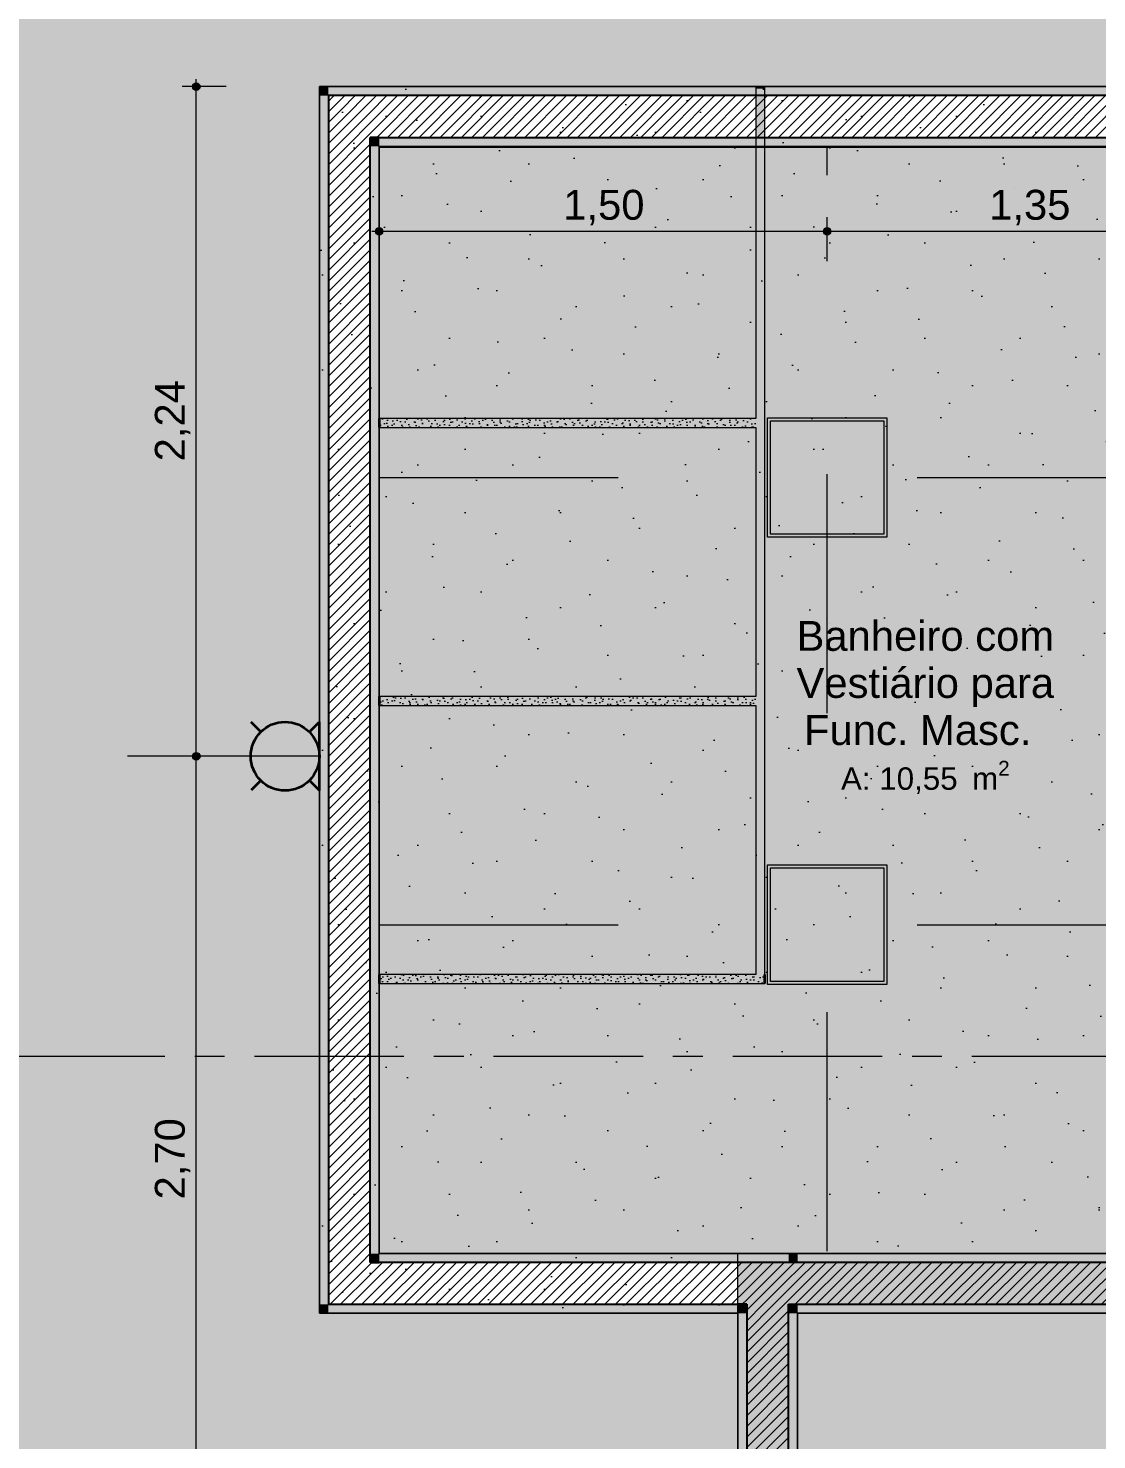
# Model space of a CAD drawing. Header units: metres. Extents: x -77 to -41.1, y -68 to -27.7.
# Drawn here: x -67.488 to -63.913, y -37.127 to -32.404 of the extents above; entities that cross this region are included whole.
import ezdxf

# ---------------------------------------------------------------- set-up
doc = ezdxf.new("R2010")
doc.units = ezdxf.units.M
doc.header["$MEASUREMENT"] = 0
doc.linetypes.add('AStair_dashed', pattern=[1.8, 0.8, -1])
doc.linetypes.add('Dot & Dashed', pattern=[0.6, 0.5, -0.05, 0, -0.05])
for name, color, linetype, lineweight in [('0_Caneta_No__99', 7, 'Continuous', 20), ('FORRO.EXEC_Caneta_No__241', 7, 'Continuous', 13), ('LAJES.EST_Caneta_No__241', 7, 'Continuous', 13), ('LAJES.EST_Caneta_No__96', 252, 'Continuous', 0), ('LUMINOTÉCNICA_Caneta_No__1', 7, 'Continuous', 35), ('LUMINOTÉCNICA_Caneta_No__96', 252, 'Continuous', 0), ('PAREDE CONSTRUIR_Caneta_No__241', 7, 'Continuous', 13), ('PAREDE CONSTRUIR_Caneta_No__3', 7, 'Continuous', 25), ('PAREDE.ARQ_Caneta_No__1', 7, 'Continuous', 35), ('PAREDE.ARQ_Caneta_No__241', 7, 'Continuous', 13), ('Selos de Zona Archicad_Caneta_No__11', 7, 'Continuous', 5)]:
    doc.layers.add(name, color=color, linetype=linetype, lineweight=lineweight)
for name, color, linetype in [('COTAS FORRO.EXEC', 7, 'Continuous'), ('FORRO.EXEC', 7, 'Continuous'), ('LUMINOTÉCNICA', 7, 'Continuous'), ('PAREDE CONSTRUIR', 7, 'Continuous'), ('ZONA', 7, 'Continuous')]:
    doc.layers.add(name, color=color, linetype=linetype)
for name, color, linetype, lineweight, true_color in [('COTAS FORRO.EXEC_Caneta_No__25', 7, 'Continuous', 13, 0x982312), ('LAJES.EST_Caneta_No__18', 7, 'Continuous', 0, 0xdfdfdf), ('LAJES.EST_Caneta_No__254', 7, 'Continuous', 0, 0xd1c9ad), ('LUMINOTÉCNICA_Caneta_No__27', 7, 'Continuous', 0, 0xbd2d17), ('LUMINOTÉCNICA_Caneta_No__36', 7, 'Continuous', 0, 0xf3aba0), ('PAREDE.ARQ_Caneta_No__97', 7, 'Continuous', 5, 0x6b6b6b), ('ZONA_Caneta_No__56', 7, 'Continuous', 0, 0xffe495)]:
    doc.layers.add(name, color=color, linetype=linetype, lineweight=lineweight, true_color=true_color)
doc.styles.add('GENERATED_STYLE_1', font='arial.ttf')
doc.dimstyles.new('GENERATED_STYLE__1', dxfattribs={"dimtxt": 0.1, "dimasz": 0.0475, "dimexe": 0.18, "dimexo": 0.1, "dimgap": 0, "dimtad": 1, "dimtih": 1, "dimtoh": 1, "dimzin": 0, "dimdsep": 46, "dimtxsty": 'GENERATED_STYLE_1', "dimblk": 'ARROWHEAD_11', "dimblk1": 'ARROWHEAD_11', "dimblk2": 'ARROWHEAD_11', "dimcen": 0.09, "dimclrd": 256, "dimclre": 256, "dimclrt": 256, "dimadec": 0, "dimazin": 0, "dimtfac": 1, "dimtdec": 4, "dimtmove": 0, "dimatfit": 3, "dimfxl": 0, "dimtolj": 1, "dimtzin": 0, "dimarcsym": 0})
doc.dimstyles.new('GENERATED_STYLE__2', dxfattribs={"dimtxt": 0.1, "dimasz": 0.0475, "dimexe": 0.18, "dimexo": 0.1, "dimgap": 0, "dimtad": 1, "dimzin": 0, "dimdsep": 46, "dimtxsty": 'GENERATED_STYLE_1', "dimblk": 'ARROWHEAD_11', "dimblk1": 'ARROWHEAD_11', "dimblk2": 'ARROWHEAD_11', "dimcen": 0.09, "dimclrd": 256, "dimclre": 256, "dimclrt": 256, "dimadec": 0, "dimazin": 0, "dimtfac": 1, "dimtdec": 4, "dimtmove": 0, "dimatfit": 3, "dimfxl": 0, "dimtolj": 1, "dimtzin": 0, "dimarcsym": 0})
pattern_1 = [(45, (0, 0.5), (-0.159099, 0.159099), [0, -0.15, 0, -0.225]), (110, (0.5, 0.5), (0.21143084, 0.07695453), [0, -0.11, 0, -0.19])]
pattern_2 = [(45, (0, 0), (-0.0176776695, 0.0176776695), [])]
pattern_3 = [(45, (0, 0.05), (-0.0159099026, 0.0159099026), [0, -0.015, 0, -0.0225]), (110, (0.05, 0.05), (0.021143084, 0.007695453), [0, -0.011, 0, -0.019])]

# ---------------------------------------------------------------- blocks, each defined once
blk = doc.blocks.new('Banheiro com Vestiário para Func. Masc._9_13_3', base_point=(-64.4867, -34.6588))
at = {"layer": 'Selos de Zona Archicad_Caneta_No__11', "color": 7, "lineweight": 5, "insert": (-64.4867, -34.3873), "char_height": 0.1, "width": 1, "attachment_point": 2, "line_spacing_factor": 0.944808, "style": 'GENERATED_STYLE_1'}
blk.add_mtext('\\A1;{\\pqc;\\pt0,0.55;\\fArial|b0|i0|c0|p0;\\W1.000000;Banheiro com Vestiário para Func. Masc.\\fArial|b0|i0|c0|p0;\\W1.000000;\\A1{\\H.66x;\\S^  ;}\\fArial|b0|i0|c0|p0;\\W1.000000;\\fArial|b0|i0|c0|p0;\\W1.000000;\\A1{\\H.66x;\\S^  ;}}', dxfattribs=at)
at = {"layer": 'Selos de Zona Archicad_Caneta_No__11', "color": 7, "lineweight": 5, "insert": (-64.4867, -34.8554), "char_height": 0.075, "attachment_point": 2, "style": 'GENERATED_STYLE_1'}
blk.add_mtext('\\A1;{\\pqc;\\pt0,0.55;\\fArial|b0|i0|c0|p0;\\W1.000000;A: 10,55\\fArial|b0|i0|c0|p0;\\W1.000000;\\A1{\\H.66x;\\S^  ;}\\fArial|b0|i0|c0|p0;\\W1.000000; m\\fArial|b0|i0|c0|p0;\\W1.000000;\\A1{\\H.66x;\\S2^  ;}}', dxfattribs=at)
blk = doc.blocks.new('*D250')
at = {"layer": 'COTAS FORRO.EXEC_Caneta_No__25', "linetype": 'Continuous', "lineweight": 13, "true_color": 0x982312}
for points in [[(-66.3265, -33.0835), (-66.3256, -33.0883), (-66.3229, -33.0923), (-66.3188, -33.095), (-66.314, -33.096), (-66.3093, -33.095), (-66.3052, -33.0923), (-66.3025, -33.0883), (-66.3015, -33.0835), (-66.3025, -33.0787), (-66.3052, -33.0747), (-66.3093, -33.0719), (-66.314, -33.071), (-66.3188, -33.0719), (-66.3229, -33.0747), (-66.3256, -33.0787)], [(-64.8277, -33.0835), (-64.8268, -33.0883), (-64.8241, -33.0923), (-64.82, -33.095), (-64.8152, -33.096), (-64.8104, -33.095), (-64.8064, -33.0923), (-64.8037, -33.0883), (-64.8027, -33.0835), (-64.8037, -33.0787), (-64.8064, -33.0747), (-64.8104, -33.0719), (-64.8152, -33.071), (-64.82, -33.0719), (-64.8241, -33.0747), (-64.8268, -33.0787)]]:
    blk.add_hatch(color=24, dxfattribs=at).paths.add_polyline_path(points)
at = {"layer": 'COTAS FORRO.EXEC_Caneta_No__25', "color": 24, "linetype": 'Continuous', "lineweight": 13, "true_color": 0x982312}
for p, q in [((-66.314, -33.071), (-66.314, -32.9835)), ((-64.8152, -33.071), (-64.8152, -33.0366)), ((-66.339, -33.0835), (-66.3265, -33.0835)), ((-66.314, -33.1304), (-66.314, -33.096)), ((-66.3015, -33.0835), (-64.8277, -33.0835)), ((-64.8152, -33.1835), (-64.8152, -33.096))]:
    blk.add_line(p, q, dxfattribs=at)
for centre in [(-66.314, -33.0835), (-64.8152, -33.0835)]:
    blk.add_circle(centre, 0.0125, dxfattribs=at)
at = {"layer": 'COTAS FORRO.EXEC_Caneta_No__25', "color": 24, "lineweight": 13, "true_color": 0x982312, "insert": (-65.6981, -33.0635), "char_height": 0.1, "attachment_point": 7, "style": 'GENERATED_STYLE_1'}
blk.add_mtext('\\A1;{\\pql;\\fArial|b0|i0|c0|p0;\\W1.000000;1,50}', dxfattribs=at)
blk = doc.blocks.new('ARROWHEAD_11')
at = {"color": 0, "linetype": 'Continuous', "lineweight": 0}
blk.add_line((0, 0), (-1, 0), dxfattribs=at)
at = {"color": 0, "linetype": 'Continuous', "lineweight": 0, "const_width": 0.25, "flags": 128}
blk.add_lwpolyline([(-0.125, 0, 1), (0.125, 0, 1)], format="xyb", close=True, dxfattribs=at)
blk = doc.blocks.new('*D251')
at = {"layer": 'COTAS FORRO.EXEC_Caneta_No__25', "linetype": 'Continuous', "lineweight": 13, "true_color": 0x982312}
for points in [[(-64.8277, -33.0835), (-64.8268, -33.0883), (-64.8241, -33.0923), (-64.82, -33.095), (-64.8152, -33.096), (-64.8104, -33.095), (-64.8064, -33.0923), (-64.8037, -33.0883), (-64.8027, -33.0835), (-64.8037, -33.0787), (-64.8064, -33.0747), (-64.8104, -33.0719), (-64.8152, -33.071), (-64.82, -33.0719), (-64.8241, -33.0747), (-64.8268, -33.0787)], [(-63.4765, -33.0835), (-63.4755, -33.0883), (-63.4728, -33.0923), (-63.4688, -33.095), (-63.464, -33.096), (-63.4592, -33.095), (-63.4551, -33.0923), (-63.4524, -33.0883), (-63.4515, -33.0835), (-63.4524, -33.0787), (-63.4551, -33.0747), (-63.4592, -33.0719), (-63.464, -33.071), (-63.4688, -33.0719), (-63.4728, -33.0747), (-63.4755, -33.0787)]]:
    blk.add_hatch(color=24, dxfattribs=at).paths.add_polyline_path(points)
at = {"layer": 'COTAS FORRO.EXEC_Caneta_No__25', "color": 24, "linetype": 'Continuous', "lineweight": 13, "true_color": 0x982312}
for p, q in [((-64.8152, -33.071), (-64.8152, -33.0366)), ((-63.464, -33.071), (-63.464, -33.0366)), ((-64.8152, -33.1835), (-64.8152, -33.096)), ((-64.8027, -33.0835), (-63.4765, -33.0835)), ((-63.464, -33.1835), (-63.464, -33.096)), ((-63.4515, -33.0835), (-63.439, -33.0835))]:
    blk.add_line(p, q, dxfattribs=at)
for centre in [(-64.8152, -33.0835), (-63.464, -33.0835)]:
    blk.add_circle(centre, 0.0125, dxfattribs=at)
at = {"layer": 'COTAS FORRO.EXEC_Caneta_No__25', "color": 24, "lineweight": 13, "true_color": 0x982312, "insert": (-64.2731, -33.0635), "char_height": 0.1, "attachment_point": 7, "style": 'GENERATED_STYLE_1'}
blk.add_mtext('\\A1;{\\pql;\\fArial|b0|i0|c0|p0;\\W1.000000;1,35}', dxfattribs=at)
blk = doc.blocks.new('*D289')
at = {"layer": 'COTAS FORRO.EXEC_Caneta_No__25', "linetype": 'Continuous', "lineweight": 13, "true_color": 0x982312}
for points in [[(-66.9384, -34.8401), (-66.9374, -34.8449), (-66.9347, -34.849), (-66.9307, -34.8517), (-66.9259, -34.8526), (-66.9211, -34.8517), (-66.917, -34.849), (-66.9143, -34.8449), (-66.9134, -34.8401), (-66.9143, -34.8353), (-66.917, -34.8313), (-66.9211, -34.8286), (-66.9259, -34.8276), (-66.9307, -34.8286), (-66.9347, -34.8313), (-66.9374, -34.8353)], [(-66.9384, -37.5387), (-66.9374, -37.5435), (-66.9347, -37.5476), (-66.9307, -37.5503), (-66.9259, -37.5512), (-66.9211, -37.5503), (-66.917, -37.5476), (-66.9143, -37.5435), (-66.9134, -37.5387), (-66.9143, -37.5339), (-66.917, -37.5299), (-66.9211, -37.5272), (-66.9259, -37.5262), (-66.9307, -37.5272), (-66.9347, -37.5299), (-66.9374, -37.5339)]]:
    blk.add_hatch(color=24, dxfattribs=at).paths.add_polyline_path(points)
at = {"layer": 'COTAS FORRO.EXEC_Caneta_No__25', "color": 24, "linetype": 'Continuous', "lineweight": 13, "true_color": 0x982312}
for p, q in [((-66.9384, -34.8401), (-67.0259, -34.8401)), ((-66.9259, -37.5262), (-66.9259, -34.8526)), ((-66.879, -34.8401), (-66.9134, -34.8401)), ((-66.9384, -37.5387), (-66.9727, -37.5387)), ((-66.8259, -37.5387), (-66.9134, -37.5387))]:
    blk.add_line(p, q, dxfattribs=at)
for centre in [(-66.9259, -34.8401), (-66.9259, -37.5387)]:
    blk.add_circle(centre, 0.0125, dxfattribs=at)
at = {"layer": 'COTAS FORRO.EXEC_Caneta_No__25', "color": 24, "lineweight": 13, "true_color": 0x982312, "insert": (-66.9459, -36.3229), "char_height": 0.1, "attachment_point": 7, "rotation": 90, "style": 'GENERATED_STYLE_1'}
blk.add_mtext('\\A1;{\\pql;\\fArial|b0|i0|c0|p0;\\W1.000000;2,70}', dxfattribs=at)
blk = doc.blocks.new('*D290')
at = {"layer": 'COTAS FORRO.EXEC_Caneta_No__25', "linetype": 'Continuous', "lineweight": 13, "true_color": 0x982312}
for points in [[(-66.9384, -32.5997), (-66.9374, -32.6045), (-66.9347, -32.6085), (-66.9307, -32.6112), (-66.9259, -32.6122), (-66.9211, -32.6112), (-66.917, -32.6085), (-66.9143, -32.6045), (-66.9134, -32.5997), (-66.9143, -32.5949), (-66.917, -32.5909), (-66.9211, -32.5881), (-66.9259, -32.5872), (-66.9307, -32.5881), (-66.9347, -32.5909), (-66.9374, -32.5949)], [(-66.9384, -34.8401), (-66.9374, -34.8449), (-66.9347, -34.849), (-66.9307, -34.8517), (-66.9259, -34.8526), (-66.9211, -34.8517), (-66.917, -34.849), (-66.9143, -34.8449), (-66.9134, -34.8401), (-66.9143, -34.8353), (-66.917, -34.8313), (-66.9211, -34.8286), (-66.9259, -34.8276), (-66.9307, -34.8286), (-66.9347, -34.8313), (-66.9374, -34.8353)]]:
    blk.add_hatch(color=24, dxfattribs=at).paths.add_polyline_path(points)
at = {"layer": 'COTAS FORRO.EXEC_Caneta_No__25', "color": 24, "linetype": 'Continuous', "lineweight": 13, "true_color": 0x982312}
for p, q in [((-66.9259, -32.5872), (-66.9259, -32.5747)), ((-66.9384, -32.5997), (-66.9727, -32.5997)), ((-66.9259, -34.8276), (-66.9259, -32.6122)), ((-66.8259, -32.5997), (-66.9134, -32.5997)), ((-66.9384, -34.8401), (-67.0259, -34.8401)), ((-66.879, -34.8401), (-66.9134, -34.8401))]:
    blk.add_line(p, q, dxfattribs=at)
for centre in [(-66.9259, -32.5997), (-66.9259, -34.8401)]:
    blk.add_circle(centre, 0.0125, dxfattribs=at)
at = {"layer": 'COTAS FORRO.EXEC_Caneta_No__25', "color": 24, "lineweight": 13, "true_color": 0x982312, "insert": (-66.9459, -33.8534), "char_height": 0.1, "attachment_point": 7, "rotation": 90, "style": 'GENERATED_STYLE_1'}
blk.add_mtext('\\A1;{\\pql;\\fArial|b0|i0|c0|p0;\\W1.000000;2,24}', dxfattribs=at)
blk = doc.blocks.new('Fluorescent Lamp 26')
at = {"layer": 'LUMINOTÉCNICA_Caneta_No__27', "linetype": 'Continuous', "lineweight": 0, "true_color": 0xedc9c4}
blk.add_hatch(color=254, dxfattribs=at).paths.add_polyline_path([(0, 0), (0.4, 0), (0.4, 0.4), (0, 0.4)])
at = {"layer": 'LUMINOTÉCNICA_Caneta_No__27', "color": 22, "linetype": 'Continuous', "lineweight": 0, "true_color": 0xbd2d17}
for p, q in [((0.4, 0.4), (0, 0.4)), ((0, 0.4), (0, 0)), ((0.39, 0.39), (0.01, 0.39)), ((0.01, 0.39), (0.01, 0.01)), ((0.39, 0.01), (0.39, 0.39)), ((0.4, 0), (0.4, 0.4)), ((0, 0), (0.4, 0)), ((0.01, 0.01), (0.39, 0.01))]:
    blk.add_line(p, q, dxfattribs=at)
blk = doc.blocks.new('Wall Lamp 26_2')
at = {"layer": 'LUMINOTÉCNICA_Caneta_No__36', "linetype": 'Continuous', "lineweight": 0, "true_color": 0xf8d4cf}
blk.add_hatch(color=254, dxfattribs=at).paths.add_polyline_path([(0.115, -0.115, 1), (-0.115, -0.115, 1)])
at = {"layer": 'LUMINOTÉCNICA_Caneta_No__1', "color": 7, "linetype": 'Continuous', "lineweight": 35}
for p, q in [((-0.115, 0), (0.115, 0)), ((-0.0813, -0.0337), (-0.1138, -0.0012)), ((0.0813, -0.0337), (0.1138, -0.0012)), ((-0.0813, -0.1963), (-0.1138, -0.2288)), ((0.0813, -0.1963), (0.1138, -0.2288))]:
    blk.add_line(p, q, dxfattribs=at)
at = {"layer": 'LUMINOTÉCNICA_Caneta_No__1', "color": 7, "linetype": 'Continuous', "lineweight": 35, "flags": 128}
blk.add_lwpolyline([(0.115, -0.115, 1), (-0.115, -0.115, 1)], format="xyb", close=True, dxfattribs=at)

msp = doc.modelspace()

# ---------------------------------------------------------------- hatches: boundary and pattern name
at = {"layer": 'FORRO.EXEC', "linetype": 'Continuous', "lineweight": 0, "true_color": 0xfbfbfb}
for points in [[(-66.314, -36.5038), (-63.464, -36.5038), (-63.464, -32.7997), (-66.314, -32.7997)], [(-64.914, -38.2037), (-56.514, -38.2037), (-56.514, -42.3002), (-64.914, -42.3002), (-64.914, -47.1002), (-56.514, -47.1002), (-56.514, -52.5506), (-62.614, -52.5506), (-62.614, -54.0506), (-56.514, -54.0506), (-56.514, -56.6006), (-54.014, -56.6006), (-54.014, -54.5506), (-54.014, -53.0506), (-54.014, -52.3506), (-45.8136, -52.3506), (-45.8136, -50.8516), (-54.014, -50.8516), (-54.014, -36.7038), (-56.514, -36.7038), (-64.914, -36.7038)]]:
    msp.add_hatch(color=7, dxfattribs=at).paths.add_polyline_path(points)
at = {"layer": 'LAJES.EST_Caneta_No__18', "linetype": 'Continuous', "lineweight": 0, "true_color": 0xdfdfdf}
h = msp.add_hatch(dxfattribs=at)
h.set_pattern_fill('Piso_Externo__0003', color=254, style=0, pattern_type=2)
h.set_pattern_definition([(45, (0, 0.6), (-0.1909188, 0.1909188), [0, -0.18, 0, -0.27]), (110, (0.6, 0.6), (0.253717, 0.09234544), [0, -0.132, 0, -0.228])])
h.paths.add_polyline_path([(-76.514, -65.1016), (-73.814, -65.1016, -0.414214), (-75.814, -67.1016), (-66.814, -67.1016, -0.414214), (-68.814, -65.1016), (-68.814, -62.301), (-68.814, -45.4002, -0.414214), (-66.514, -43.1002), (-65.914, -43.1002), (-65.914, -42.3002), (-66.514, -42.3002), (-66.514, -38.2041), (-65.114, -38.2041), (-65.114, -36.7038), (-66.514, -36.7038), (-66.514, -32.5997), (-65.114, -32.5997), (-56.714, -32.5997), (-53.814, -32.5997), (-44.014, -32.5997), (-44.014, -42.3002), (-53.814, -42.3002), (-53.814, -47.1002), (-44.014, -47.1002), (-44.014, -50.8516), (-45.6136, -50.8516), (-45.6136, -52.3506), (-44.014, -52.3506), (-44.014, -60.3006), (-48.9163, -60.3006), (-48.9163, -61.1006), (-44.3609, -61.1006), (-44.3609, -67.1016), (-44.014, -67.1016), (-41.514, -67.1016), (-41.514, -28.1016), (-41.714, -28.1016), (-41.714, -60.3006), (-43.014, -60.3006), (-43.014, -30.0016), (-66.514, -30.0016), (-66.514, -28.1016), (-76.514, -28.1016)])
h.paths.add_polyline_path([(-73.814, -45.1016), (-76.314, -45.1016), (-76.314, -43.0892), (-75.7984, -43.0908, -0.414214), (-73.8139, -45.0876)], flags=0)
h.paths.add_polyline_path([(-73.814, -45.5846, -0.009328), (-73.814, -45.6604)], flags=0)
h.paths.add_polyline_path([(-52.814, -46.3002), (-52.814, -43.1002), (-44.014, -43.1002), (-44.014, -46.3002)], flags=0)
h.paths.add_polyline_path([(-67.714, -34.1), (-76.314, -34.1), (-76.314, -32.5997), (-67.714, -32.5997)], flags=0)
at = {"layer": 'LAJES.EST_Caneta_No__254', "linetype": 'Continuous', "lineweight": 0, "true_color": 0xd1c9ad}
h = msp.add_hatch(dxfattribs=at)
h.set_pattern_fill('Haie_OD_0003', color=9, style=0, pattern_type=2)
h.set_pattern_definition(pattern_1)
h.paths.add_polyline_path([(-65.114, -47.1002), (-66.514, -47.1002), (-66.514, -60.3006), (-56.514, -60.3006), (-44.014, -60.3006), (-44.014, -56.6006), (-50.5957, -56.6006), (-50.5957, -54.2479), (-52.6157, -54.2479), (-52.6157, -52.5506), (-50.5957, -52.5506), (-45.6136, -52.5506), (-45.6136, -50.8516), (-44.014, -50.8516), (-44.014, -47.1002), (-53.814, -47.1002), (-53.814, -42.3002), (-44.014, -42.3002), (-44.014, -37.1002), (-51.174, -37.1002), (-51.174, -32.5997), (-53.814, -32.5997), (-56.714, -32.5997), (-58.7637, -32.5997), (-58.7637, -34.9038), (-63.464, -34.9038), (-63.464, -36.5038), (-65.114, -36.5038), (-65.114, -38.4037), (-63.464, -38.4037), (-63.464, -42.1002), (-65.114, -42.1002), (-65.114, -42.3002)])
h.paths.add_polyline_path([(-60.5596, -42.1002), (-60.5596, -38.4037), (-58.8637, -38.4037), (-58.8637, -42.1002)], flags=0)
h.paths.add_polyline_path([(-59.064, -48.7001), (-59.064, -47.3002), (-56.714, -47.3002), (-56.714, -48.7001)], flags=0)
at = {"layer": 'LAJES.EST_Caneta_No__96', "linetype": 'Continuous', "lineweight": 0}
h = msp.add_hatch(dxfattribs=at)
h.set_pattern_fill('Haie_OD_0003', color=252, style=0, pattern_type=2)
h.set_pattern_definition(pattern_1)
h.paths.add_polyline_path([(-66.514, -36.7038), (-65.114, -36.7038), (-65.114, -36.5038), (-63.464, -36.5038), (-63.464, -34.9038), (-58.8637, -34.9038), (-58.8637, -32.5997), (-66.514, -32.5997), (-66.514, -32.7997), (-66.514, -36.5038)])
at = {"layer": 'PAREDE CONSTRUIR', "linetype": 'Continuous', "lineweight": 0, "true_color": 0xffffff}
for points in [[(-66.484, -32.5997), (-66.514, -32.5997), (-66.484, -32.6297)], [(-66.484, -32.6297), (-66.514, -32.5997), (-66.514, -32.6297)], [(-66.484, -36.6738), (-66.484, -32.6297), (-66.514, -32.6297), (-66.514, -36.6738)], [(-66.484, -32.6297), (-63.464, -32.6297), (-63.464, -32.5997), (-66.484, -32.5997)], [(-66.314, -32.7697), (-66.344, -32.7697), (-66.314, -32.7997)], [(-66.314, -32.7997), (-66.344, -32.7697), (-66.344, -32.7997)], [(-66.314, -32.7997), (-63.464, -32.7997), (-63.464, -32.7697), (-66.314, -32.7697)], [(-66.314, -36.5038), (-66.314, -32.7997), (-66.344, -32.7997), (-66.344, -36.5038)], [(-66.314, -36.5038), (-66.344, -36.5338), (-66.314, -36.5338)], [(-66.344, -36.5038), (-66.344, -36.5338), (-66.314, -36.5038)], [(-64.944, -36.5038), (-66.314, -36.5038), (-66.314, -36.5338), (-64.944, -36.5338)], [(-64.944, -36.5038), (-64.944, -36.5338), (-64.914, -36.5038)], [(-64.944, -36.5338), (-64.914, -36.5338), (-64.914, -36.5038)], [(-63.464, -36.5038), (-64.914, -36.5038), (-64.914, -36.5338), (-63.464, -36.5338)], [(-66.484, -36.6738), (-66.514, -36.7038), (-66.484, -36.7038)], [(-66.514, -36.6738), (-66.514, -36.7038), (-66.484, -36.6738)], [(-65.114, -36.6738), (-66.484, -36.6738), (-66.484, -36.7038), (-65.114, -36.7038)], [(-65.114, -36.6738), (-65.114, -36.7038), (-65.084, -36.6738)], [(-65.114, -36.7038), (-65.084, -36.7038), (-65.084, -36.6738)], [(-64.914, -36.7038), (-64.914, -36.6738), (-64.944, -36.6738), (-64.944, -36.7038)], [(-64.914, -36.7038), (-63.464, -36.7038), (-63.464, -36.6738), (-64.914, -36.6738)], [(-65.084, -38.2037), (-65.084, -36.7038), (-65.114, -36.7038), (-65.114, -38.2037)], [(-64.914, -38.2037), (-64.914, -36.7038), (-64.944, -36.7038), (-64.944, -38.2037)]]:
    msp.add_hatch(color=7, dxfattribs=at).paths.add_polyline_path(points)
at = {"layer": 'PAREDE CONSTRUIR', "linetype": 'Continuous', "lineweight": 0, "true_color": 0x000000}
h = msp.add_hatch(dxfattribs=at)
h.set_pattern_fill('common_brick_0003', color=18, style=0, pattern_type=2)
h.set_pattern_definition(pattern_2)
h.paths.add_polyline_path([(-66.344, -32.6297), (-66.484, -32.6297), (-66.344, -32.7697)])
h = msp.add_hatch(dxfattribs=at)
h.set_pattern_fill('common_brick_0003', color=18, style=0, pattern_type=2)
h.set_pattern_definition(pattern_2)
h.paths.add_polyline_path([(-66.344, -32.7697), (-66.484, -32.6297), (-66.484, -32.7697)])
h = msp.add_hatch(dxfattribs=at)
h.set_pattern_fill('common_brick_0003', color=18, style=0, pattern_type=2)
h.set_pattern_definition(pattern_2)
h.paths.add_polyline_path([(-66.344, -32.7697), (-63.464, -32.7697), (-63.464, -32.6297), (-66.344, -32.6297)])
h = msp.add_hatch(dxfattribs=at)
h.set_pattern_fill('common_brick_0003', color=18, style=0, pattern_type=2)
h.set_pattern_definition(pattern_2)
h.paths.add_polyline_path([(-66.344, -36.5338), (-66.344, -32.7697), (-66.484, -32.7697), (-66.484, -36.5338)])
h = msp.add_hatch(dxfattribs=at)
h.set_pattern_fill('common_brick_0003', color=18, style=0, pattern_type=2)
h.set_pattern_definition(pattern_2)
h.paths.add_polyline_path([(-66.344, -36.5338), (-66.484, -36.6738), (-66.344, -36.6738)])
h = msp.add_hatch(dxfattribs=at)
h.set_pattern_fill('common_brick_0003', color=18, style=0, pattern_type=2)
h.set_pattern_definition(pattern_2)
h.paths.add_polyline_path([(-66.484, -36.5338), (-66.484, -36.6738), (-66.344, -36.5338)])
h = msp.add_hatch(dxfattribs=at)
h.set_pattern_fill('common_brick_0003', color=18, style=0, pattern_type=2)
h.set_pattern_definition(pattern_2)
h.paths.add_polyline_path([(-65.084, -36.5338), (-66.344, -36.5338), (-66.344, -36.6738), (-65.084, -36.6738)])
h = msp.add_hatch(dxfattribs=at)
h.set_pattern_fill('common_brick_0003', color=18, style=0, pattern_type=2)
h.set_pattern_definition(pattern_2)
h.paths.add_polyline_path([(-65.084, -36.5338), (-65.084, -36.6738), (-64.944, -36.5338)])
h = msp.add_hatch(dxfattribs=at)
h.set_pattern_fill('common_brick_0003', color=18, style=0, pattern_type=2)
h.set_pattern_definition(pattern_2)
h.paths.add_polyline_path([(-65.084, -36.6738), (-64.944, -36.6738), (-64.944, -36.5338)])
h = msp.add_hatch(dxfattribs=at)
h.set_pattern_fill('common_brick_0003', color=18, style=0, pattern_type=2)
h.set_pattern_definition(pattern_2)
h.paths.add_polyline_path([(-64.914, -36.6738), (-64.914, -36.5338), (-64.944, -36.5338), (-64.944, -36.6738)])
h = msp.add_hatch(dxfattribs=at)
h.set_pattern_fill('common_brick_0003', color=18, style=0, pattern_type=2)
h.set_pattern_definition(pattern_2)
h.paths.add_polyline_path([(-64.914, -36.6738), (-63.464, -36.6738), (-63.464, -36.5338), (-64.914, -36.5338)])
h = msp.add_hatch(dxfattribs=at)
h.set_pattern_fill('common_brick_0003', color=18, style=0, pattern_type=2)
h.set_pattern_definition(pattern_2)
h.paths.add_polyline_path([(-64.944, -36.6738), (-65.084, -36.6738), (-65.084, -38.2337), (-64.944, -38.2337)])
at = {"layer": 'PAREDE.ARQ_Caneta_No__97', "linetype": 'Continuous', "lineweight": 5, "true_color": 0x6b6b6b}
h = msp.add_hatch(dxfattribs=at)
h.set_pattern_fill('cut_stone_0003', color=251, style=0, pattern_type=2)
h.set_pattern_definition(pattern_3)
h.paths.add_polyline_path([(-65.024, -35.5702), (-65.024, -32.6017), (-65.054, -32.6017), (-65.054, -35.5702)])
h = msp.add_hatch(dxfattribs=at)
h.set_pattern_fill('cut_stone_0003', color=251, style=0, pattern_type=2)
h.set_pattern_definition(pattern_3)
h.paths.add_polyline_path([(-66.314, -33.7402), (-65.054, -33.7402), (-65.054, -33.7102), (-66.314, -33.7102)])
h = msp.add_hatch(dxfattribs=at)
h.set_pattern_fill('cut_stone_0003', color=251, style=0, pattern_type=2)
h.set_pattern_definition(pattern_3)
h.paths.add_polyline_path([(-66.314, -34.6702), (-65.054, -34.6702), (-65.054, -34.6402), (-66.314, -34.6402)])
h = msp.add_hatch(dxfattribs=at)
h.set_pattern_fill('cut_stone_0003', color=251, style=0, pattern_type=2)
h.set_pattern_definition(pattern_3)
h.paths.add_polyline_path([(-65.054, -35.5702), (-66.314, -35.5702), (-66.314, -35.6002), (-65.054, -35.6002)])
h = msp.add_hatch(dxfattribs=at)
h.set_pattern_fill('cut_stone_0003', color=251, style=0, pattern_type=2)
h.set_pattern_definition(pattern_3)
h.paths.add_polyline_path([(-65.024, -35.5702), (-65.054, -35.5702), (-65.024, -35.6002)])
h = msp.add_hatch(dxfattribs=at)
h.set_pattern_fill('cut_stone_0003', color=251, style=0, pattern_type=2)
h.set_pattern_definition(pattern_3)
h.paths.add_polyline_path([(-65.054, -35.5702), (-65.054, -35.6002), (-65.024, -35.6002)])

# ---------------------------------------------------------------- linework, layer by layer
at = {"layer": '0_Caneta_No__99', "color": 7, "linetype": 'Dot & Dashed', "lineweight": 20}
msp.add_line((-41.4312, -35.8446), (-76.7059, -35.8446), dxfattribs=at)
at = {"layer": 'FORRO.EXEC_Caneta_No__241', "color": 7, "linetype": 'Continuous', "lineweight": 13, "flags": 128}
for points in [[(-66.314, -36.5038), (-63.464, -36.5038), (-63.464, -32.7997), (-66.314, -32.7997)], [(-64.914, -38.2037), (-56.514, -38.2037), (-56.514, -42.3002), (-64.914, -42.3002), (-64.914, -47.1002), (-56.514, -47.1002), (-56.514, -52.5506), (-62.614, -52.5506), (-62.614, -54.0506), (-56.514, -54.0506), (-56.514, -56.6006), (-54.014, -56.6006), (-54.014, -54.5506), (-54.014, -53.0506), (-54.014, -52.3506), (-45.8136, -52.3506), (-45.8136, -50.8516), (-54.014, -50.8516), (-54.014, -36.7038), (-56.514, -36.7038), (-64.914, -36.7038)]]:
    msp.add_lwpolyline(points, close=True, dxfattribs=at)
at = {"layer": 'LAJES.EST_Caneta_No__241', "color": 7, "linetype": 'Continuous', "lineweight": 13, "flags": 128}
for points in [[(-58.8637, -34.9038), (-58.8637, -32.5997), (-66.514, -32.5997), (-66.514, -32.7997), (-66.514, -36.5038), (-66.514, -36.7038)], [(-65.914, -42.3002), (-66.514, -42.3002), (-66.514, -38.2041), (-65.114, -38.2041), (-65.114, -36.7038), (-66.514, -36.7038), (-66.514, -32.5997), (-65.114, -32.5997), (-56.714, -32.5997), (-53.814, -32.5997), (-44.014, -32.5997), (-44.014, -42.3002), (-53.814, -42.3002), (-53.814, -47.1002), (-44.014, -47.1002), (-44.014, -50.8516), (-45.6136, -50.8516), (-45.6136, -52.3506), (-44.014, -52.3506), (-44.014, -60.3006), (-48.9163, -60.3006)], [(-65.914, -42.3002), (-66.514, -42.3002), (-66.514, -38.2041), (-65.114, -38.2041), (-65.114, -36.7038), (-66.514, -36.7038), (-66.514, -32.5997), (-65.114, -32.5997), (-56.714, -32.5997), (-53.814, -32.5997), (-44.014, -32.5997), (-44.014, -42.3002), (-53.814, -42.3002), (-53.814, -47.1002), (-44.014, -47.1002), (-44.014, -50.8516), (-45.6136, -50.8516), (-45.6136, -52.3506), (-44.014, -52.3506), (-44.014, -60.3006), (-48.9163, -60.3006)], [(-65.914, -42.3002), (-66.514, -42.3002), (-66.514, -38.2041), (-65.114, -38.2041), (-65.114, -36.7038), (-66.514, -36.7038), (-66.514, -32.5997), (-65.114, -32.5997), (-56.714, -32.5997), (-53.814, -32.5997), (-44.014, -32.5997), (-44.014, -42.3002), (-53.814, -42.3002), (-53.814, -47.1002), (-44.014, -47.1002), (-44.014, -50.8516), (-45.6136, -50.8516), (-45.6136, -52.3506), (-44.014, -52.3506), (-44.014, -60.3006), (-48.9163, -60.3006)], [(-65.914, -42.3002), (-66.514, -42.3002), (-66.514, -38.2041), (-65.114, -38.2041), (-65.114, -36.7038), (-66.514, -36.7038), (-66.514, -32.5997), (-65.114, -32.5997), (-56.714, -32.5997), (-53.814, -32.5997), (-44.014, -32.5997), (-44.014, -42.3002), (-53.814, -42.3002), (-53.814, -47.1002), (-44.014, -47.1002), (-44.014, -50.8516), (-45.6136, -50.8516), (-45.6136, -52.3506), (-44.014, -52.3506), (-44.014, -60.3006), (-48.9163, -60.3006)], [(-65.914, -42.3002), (-66.514, -42.3002), (-66.514, -38.2041), (-65.114, -38.2041), (-65.114, -36.7038), (-66.514, -36.7038), (-66.514, -32.5997), (-65.114, -32.5997), (-56.714, -32.5997), (-53.814, -32.5997), (-44.014, -32.5997), (-44.014, -42.3002), (-53.814, -42.3002), (-53.814, -47.1002), (-44.014, -47.1002), (-44.014, -50.8516), (-45.6136, -50.8516), (-45.6136, -52.3506), (-44.014, -52.3506), (-44.014, -60.3006), (-48.9163, -60.3006)], [(-65.114, -36.7038), (-65.114, -36.5038)], [(-65.114, -36.5038), (-63.464, -36.5038)], [(-66.514, -36.7038), (-65.114, -36.7038)], [(-65.114, -36.7038), (-65.114, -38.2037)], [(-65.114, -36.7038), (-65.114, -38.2037)], [(-65.114, -36.7038), (-65.114, -38.2037)]]:
    msp.add_lwpolyline(points, dxfattribs=at)
at = {"layer": 'LUMINOTÉCNICA_Caneta_No__96', "color": 252, "linetype": 'AStair_dashed', "lineweight": 0}
for p, q in [((-64.8152, -36.4962), (-64.8152, -32.7997)), ((-66.314, -33.9073), (-56.714, -33.9073)), ((-66.514, -34.8401), (-67.1565, -34.8401)), ((-66.314, -35.4038), (-63.364, -35.4038))]:
    msp.add_line(p, q, dxfattribs=at)
at = {"layer": 'PAREDE CONSTRUIR_Caneta_No__241', "color": 7, "linetype": 'Continuous', "lineweight": 13, "flags": 128}
for points in [[(-66.514, -32.5997), (-66.484, -32.5997)], [(-66.514, -32.5997), (-66.514, -36.7038)], [(-63.464, -32.5997), (-66.484, -32.5997)], [(-66.314, -36.5038), (-66.314, -32.7997)], [(-66.314, -32.7997), (-63.464, -32.7997)], [(-64.944, -36.5038), (-66.314, -36.5038)], [(-64.914, -36.5038), (-64.944, -36.5038)], [(-63.464, -36.5038), (-64.914, -36.5038)], [(-66.514, -36.7038), (-66.484, -36.7038)], [(-66.484, -36.7038), (-65.114, -36.7038)], [(-65.114, -36.7038), (-65.114, -38.2037)], [(-64.914, -38.2037), (-64.914, -36.7038)], [(-64.914, -36.7038), (-63.464, -36.7038)]]:
    msp.add_lwpolyline(points, dxfattribs=at)
at = {"layer": 'PAREDE CONSTRUIR_Caneta_No__3', "color": 7, "linetype": 'Continuous', "lineweight": 25}
for p, q in [((-66.344, -32.6297), (-66.484, -32.6297)), ((-66.484, -32.6297), (-66.484, -32.7697)), ((-66.344, -32.6297), (-66.484, -32.6297)), ((-63.464, -32.6297), (-66.344, -32.6297)), ((-66.484, -32.7697), (-66.484, -36.5338)), ((-66.314, -32.7697), (-66.344, -32.7697)), ((-66.344, -36.5338), (-66.344, -32.7697)), ((-66.314, -32.7697), (-66.344, -32.7697)), ((-66.314, -32.7697), (-63.464, -32.7697)), ((-66.484, -36.5338), (-66.484, -36.6738)), ((-66.344, -36.5338), (-66.314, -36.5338)), ((-66.344, -36.5338), (-66.314, -36.5338)), ((-65.084, -36.5338), (-66.314, -36.5338)), ((-64.944, -36.5338), (-65.084, -36.5338)), ((-64.944, -36.5338), (-65.084, -36.5338)), ((-64.914, -36.5338), (-64.944, -36.5338)), ((-64.914, -36.5338), (-64.944, -36.5338)), ((-63.464, -36.5338), (-64.914, -36.5338)), ((-66.484, -36.6738), (-66.344, -36.6738)), ((-66.484, -36.6738), (-66.344, -36.6738)), ((-66.344, -36.6738), (-65.114, -36.6738)), ((-65.084, -36.6738), (-65.114, -36.6738)), ((-65.084, -36.6738), (-65.114, -36.6738)), ((-65.084, -36.6738), (-65.084, -38.2337)), ((-64.944, -36.6738), (-64.914, -36.6738)), ((-64.944, -38.2337), (-64.944, -36.6738)), ((-64.944, -36.6738), (-64.914, -36.6738)), ((-64.914, -36.6738), (-63.464, -36.6738))]:
    msp.add_line(p, q, dxfattribs=at)
at = {"layer": 'PAREDE.ARQ_Caneta_No__1', "color": 7, "linetype": 'Continuous', "lineweight": 35, "flags": 128}
for points in [[(-65.054, -32.6017), (-65.024, -32.6017)], [(-66.314, -33.7102), (-66.314, -33.7402)], [(-66.314, -34.6402), (-66.314, -34.6702)], [(-66.314, -35.5702), (-66.314, -35.6002)], [(-65.024, -35.6002), (-65.024, -35.5702)]]:
    msp.add_lwpolyline(points, dxfattribs=at)
at = {"layer": 'PAREDE.ARQ_Caneta_No__241', "color": 7, "linetype": 'Continuous', "lineweight": 13, "flags": 128}
for points in [[(-65.054, -32.6017), (-65.054, -33.7102)], [(-65.024, -35.5702), (-65.024, -32.6017)], [(-65.054, -33.7102), (-66.314, -33.7102)], [(-66.314, -33.7402), (-65.054, -33.7402)], [(-65.054, -33.7402), (-65.054, -34.6402)], [(-65.054, -34.6402), (-66.314, -34.6402)], [(-66.314, -34.6702), (-65.054, -34.6702)], [(-65.054, -34.6702), (-65.054, -35.5702)], [(-65.054, -35.5702), (-66.314, -35.5702)], [(-66.314, -35.6002), (-65.024, -35.6002)]]:
    msp.add_lwpolyline(points, dxfattribs=at)
at = {"layer": 'ZONA_Caneta_No__56', "color": 41, "linetype": 'Continuous', "lineweight": 0, "true_color": 0xffe495, "flags": 128}
for points in [[(-63.464, -32.8037), (-66.314, -32.8037), (-66.314, -36.5038), (-63.464, -36.5038)], [(-64.914, -36.7038), (-64.914, -38.2037), (-56.514, -38.2037), (-56.514, -52.5506), (-62.614, -52.5506), (-62.614, -54.0506), (-56.514, -54.0506), (-56.514, -56.6006), (-54.014, -56.6006), (-54.014, -52.3506), (-45.8136, -52.3506), (-45.8136, -50.8516), (-54.014, -50.8516), (-54.014, -36.7038), (-56.514, -36.7038)]]:
    msp.add_lwpolyline(points, close=True, dxfattribs=at)

# ---------------------------------------------------------------- block references
at = {"layer": 'LUMINOTÉCNICA', "color": 61, "linetype": 'Continuous', "lineweight": 0, "true_color": 0xeaffaa, "xscale": -1}
for p in [(-64.6152, -34.1073), (-64.6152, -35.6038)]:
    msp.add_blockref('Fluorescent Lamp 26', p, dxfattribs=at)
at = {"layer": 'LUMINOTÉCNICA', "color": 61, "linetype": 'Continuous', "lineweight": 0, "true_color": 0xeaffaa, "xscale": -1, "rotation": 270}
msp.add_blockref('Wall Lamp 26_2', (-66.514, -34.8401), dxfattribs=at)
at = {"layer": 'ZONA', "color": 7, "linetype": 'Continuous', "lineweight": 0}
msp.add_blockref('Banheiro com Vestiário para Func. Masc._9_13_3', (-64.4867, -34.6588), dxfattribs=at)

# ---------------------------------------------------------------- dimensions: what is measured, and where the dimension line sits
at = {"layer": 'COTAS FORRO.EXEC', "color": 24, "linetype": 'Continuous', "lineweight": 13, "true_color": 0x982312}
for base, p1, p2, picture, middle in [((-66.9259, -32.5997), (-67.0843, -34.8401), (-66.514, -32.5997), '*D290', (-66.9959, -33.7239)), ((-66.9259, -34.8401), (-65.7565, -37.5387), (-67.0843, -34.8401), '*D289', (-66.9959, -36.1934))]:
    dim = msp.add_linear_dim(base=base, p1=p1, p2=p2, angle=90, dimstyle='GENERATED_STYLE__2', dxfattribs=at)
    dim.commit()
    dim.dimension.update_dxf_attribs({"geometry": picture, "text_midpoint": middle, "dimtype": 160, "text_rotation": 90})
for base, p1, p2, picture, middle in [((-64.8152, -33.0835), (-66.314, -32.7997), (-64.8152, -33.9073), '*D250', (-65.5686, -33.0135)), ((-63.464, -33.0835), (-64.8152, -33.9073), (-63.464, -35.7038), '*D251', (-64.1436, -33.0135))]:
    dim = msp.add_linear_dim(base=base, p1=p1, p2=p2, dimstyle='GENERATED_STYLE__1', dxfattribs=at)
    dim.commit()
    dim.dimension.update_dxf_attribs({"geometry": picture, "text_midpoint": middle, "dimtype": 160})

doc.saveas('drawing.dxf')
